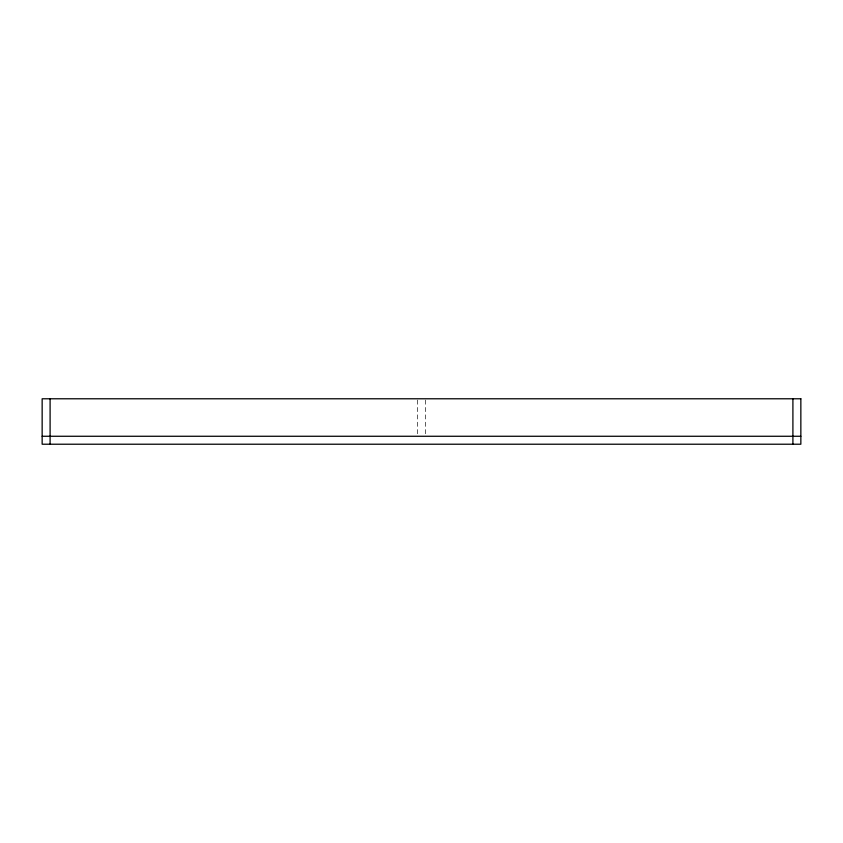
<?xml version="1.0" encoding="UTF-8"?>
<svg xmlns="http://www.w3.org/2000/svg" width="843" height="843" viewBox="0 0 843 843"><rect width="100%" height="100%" fill="white"/><g stroke="black" fill="none" stroke-linecap="round" stroke-linejoin="round"><path stroke-width="0.63" stroke-dasharray="4.21 3.16" d="M425.473 400.077L425.473 436.263M417.527 400.077L417.527 434.977"/><path stroke-width="1.26" d="M42.15 436.263L800.85 436.263M792.905 398.781L792.905 444.219M50.095 398.781L50.095 444.219M800.85 398.781L42.15 398.781L42.15 444.219L800.85 444.219L800.85 398.781"/></g></svg>
